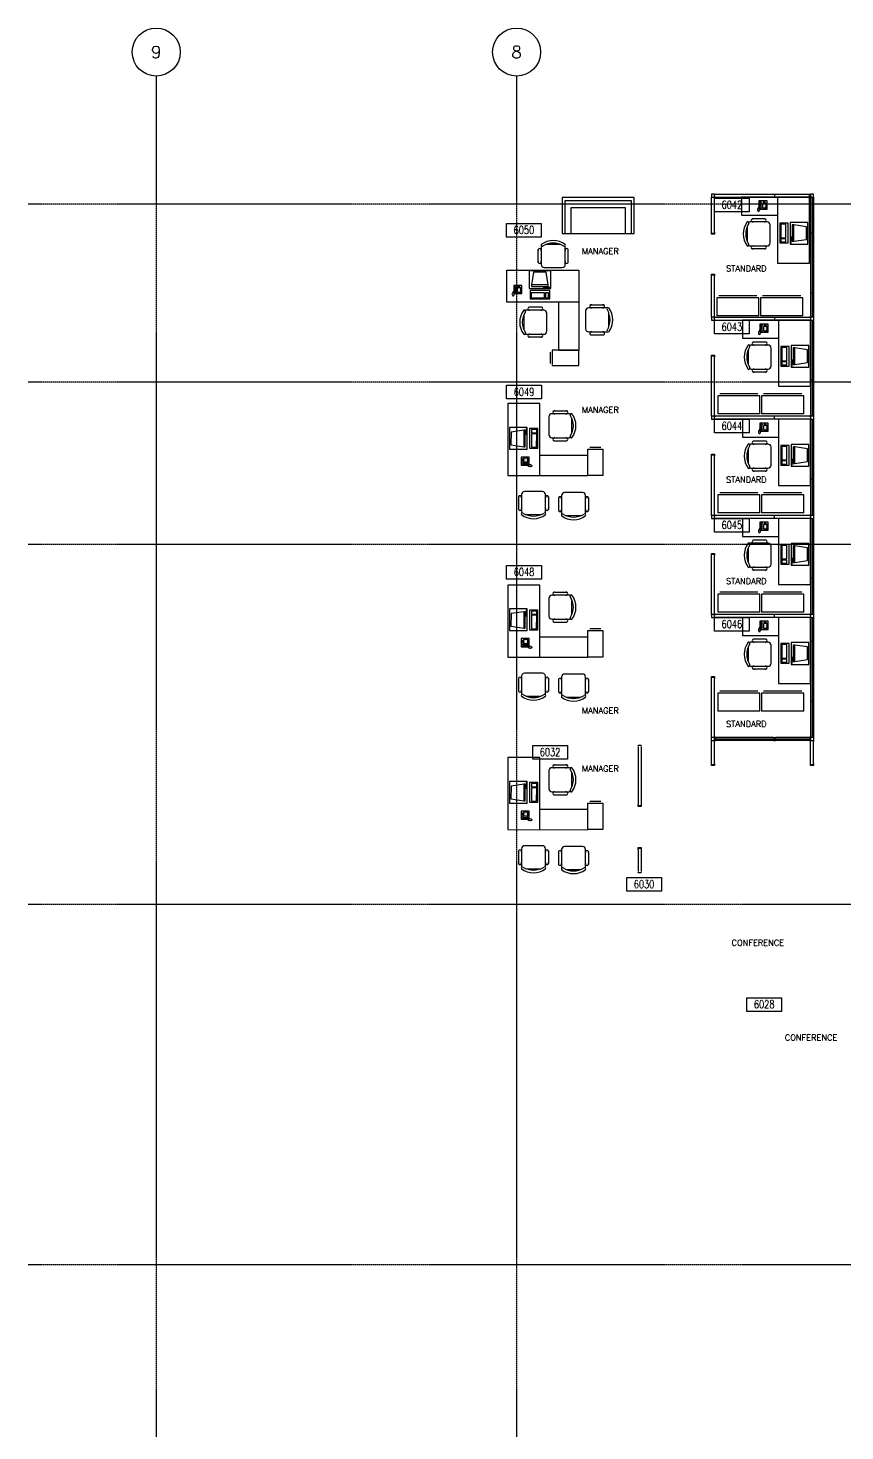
# Model space of a CAD drawing. Header units: inches. Extents: x 736 to 3540, y 736 to 3540.
# Drawn here: x 736 to 1552, y 2138 to 3540 of the extents above; entities that cross this region are included whole.
import ezdxf
from ezdxf.enums import TextEntityAlignment as Align

# ---------------------------------------------------------------- set-up
doc = ezdxf.new("R2010")
doc.units = ezdxf.units.IN
doc.header["$MEASUREMENT"] = 0
doc.linetypes.add('CENTER', pattern=[2, 1.25, -0.25, 0.25, -0.25])
doc.layers.get('0').update_dxf_attribs({"linetype": 'CONTINUOUS'})
for name, color, linetype in [('CHAIRS', 4, 'CONTINUOUS'), ('CPU', 6, 'CONTINUOUS'), ('DESKS', 3, 'CONTINUOUS'), ('GRID-BUBBLE', 2, 'CONTINUOUS'), ('GRID-LINE', 9, 'CENTER'), ('NOTE-EMPLOYEE', 1, 'CONTINUOUS'), ('NOTE-ROOM', 40, 'CONTINUOUS'), ('PANELS', 6, 'CONTINUOUS'), ('PHONES', 4, 'CONTINUOUS')]:
    doc.layers.add(name, color=color, linetype=linetype)
doc.styles.add('ARCHITXT', font='simplex.shx')
doc.styles.add('HL-LD', font='simplex.shx')
doc.styles.add('ROMANS', font='romans', dxfattribs={"width": 0.75, "height": 8})

# ---------------------------------------------------------------- blocks, each defined once
blk = doc.blocks.new('NCL-HL')
blk.add_circle((0, 0), 0.25)
at = {"style": 'HL-LD'}
blk.add_attdef('#', text='', height=0.125, dxfattribs=at).set_placement((0, 0), align=Align.MIDDLE)
blk = doc.blocks.new('RMNUM')
at = {"layer": 'NOTE-ROOM'}
blk.add_lwpolyline([(-16.33354, 6.674702), (18.388073, 6.674702), (18.388073, -6.982766), (-16.33354, -6.982766), (-16.33354, 6.674702)], dxfattribs=at)
at = {"layer": 'NOTE-ROOM', "style": 'ROMANS', "width": 0.75}
blk.add_attdef('NUMBER', text='', height=8, dxfattribs=at).set_placement((1.027267, 0.114097), align=Align.MIDDLE_CENTER)
blk = doc.blocks.new('RECTANG')
for p, q in [((1, 1), (0, 1)), ((0, 1), (0, 0)), ((1, 0), (1, 1)), ((0, 0), (1, 0))]:
    blk.add_line(p, q)
blk = doc.blocks.new('FNPHONE')
for p, q in [((-9.1, 0.2), (-9.7, 0)), ((-8.9, 0.6), (-9.5, 0.4)), ((-8.7, 1), (-9.3, 0.8)), ((-8.5, 1.4), (-9.1, 1.2)), ((-8.3, 1.8), (-8.9, 1.6)), ((-7.1, 0.6), (-7.5, -0.6)), ((-7.3, 6.5), (-7.3, 1.5)), ((-6.3, 6.5), (-6.3, 1.5)), ((-3.9, 4.8), (-3.9, 4.8)), ((-3.9, 3.9), (-3.9, 3.9)), ((-3.9, 3), (-3.9, 3)), ((-3.9, 2), (-3.9, 2)), ((-2.9, 4.8), (-2.9, 4.8)), ((-2.9, 3.9), (-2.9, 3.9)), ((-2.9, 3), (-2.9, 3)), ((-2.9, 2), (-2.9, 2)), ((-2, 4.8), (-2, 4.8)), ((-2, 3.9), (-2, 3.9)), ((-2, 3), (-2, 3)), ((-2, 2), (-2, 2)), ((-9.3, -0.2), (-9.9, -0.4)), ((-9.3, -0.6), (-9.9, -0.8)), ((-9.3, -1), (-9.9, -1.2)), ((-9.3, -1.4), (-9.9, -1.6)), ((-9.1, -1.8), (-9.7, -2)), ((-8.9, -2.2), (-9.5, -2.4)), ((-8.4, -2.5), (-9, -2.7)), ((-7.9, -2), (-8.5, -2.2)), ((-7.7, -1.6), (-8.3, -1.8)), ((-7.5, -1.2), (-8.1, -1.4)), ((-7.3, -0.8), (-7.9, -1))]:
    blk.add_line(p, q)
for centre, start, end in [((-6.8, 6.5), 298.4915, 241.5085), ((-6.8, 1.5), 118.4915, 61.5085)]:
    blk.add_arc(centre, 1.05, start, end)
for p, xscale, yscale, zscale in [((-8.2, 0), 8.20528234483245, 8.104073169521023, 8.20528234483245), ((-4.8, 1.3), 3.75, 4.375, 3.75), ((-4, 6.7), 2.03125, 0.46875, 2.03125)]:
    blk.add_blockref('RECTANG', p, dxfattribs=dict(xscale=xscale, yscale=yscale, zscale=zscale))
blk = doc.blocks.new('DESK3')
for p, q in [((72, 0), (0, 0)), ((0, 0), (0, -80)), ((72, -32), (72, 0)), ((0, -32), (72, -32)), ((20, -80), (20, -32)), ((0, -80), (20, -80))]:
    blk.add_line(p, q)
blk = doc.blocks.new('FC15X27A')
for p, q in [((7.53125, 0), (-7.53125, 0)), ((-7.53125, 0), (-7.53125, -26.5)), ((7.53125, -26.5), (7.53125, 0)), ((-7.53125, -26.5), (7.53125, -26.5)), ((-5.53125, -28.5), (5.53125, -28.5))]:
    blk.add_line(p, q)
blk = doc.blocks.new('CHAIR7')
for p, q in [((5.1, 15), (17.9, 15)), ((0, 9), (0, -9)), ((20, 12), (3, 12)), ((23, -7.4), (23, 7.4)), ((3, -12), (20, -12)), ((5.1, -15), (17.9, -15))]:
    blk.add_line(p, q)
for centre, radius, start, end in [((5.6, 13.5), 1.56, 73.7398, 286.2602), ((17.4, 13.5), 1.56, 253.7398, 106.2602), ((3, 9), 3, 90, 180), ((20, 9), 3, 62.4156, 90), ((22.3, 11.1), 1.1, 53.3099, 212.0274), ((4.8, 0), 19.6, 327.5758, 32.4242), ((7, 0), 20, 323.1301, 36.8699), ((3, -9), 3, 180, 270), ((5.6, -13.5), 1.56, 73.7398, 286.2602), ((17.4, -13.5), 1.56, 253.7398, 106.2602), ((20, -9), 3, 270, 297.5844), ((22.3, -11.1), 1.1, 147.9726, 306.6901)]:
    blk.add_arc(centre, radius, start, end)
blk = doc.blocks.new('IBMAT', base_point=(61, 306))
for p, q in [((75, 307), (75, 306)), ((81, 307), (75, 307)), ((81, 306), (81, 307))]:
    blk.add_line(p, q)
at = {"xscale": 21, "yscale": 17, "zscale": 21}
blk.add_blockref('RECTANG', (61, 306), dxfattribs=at)
blk = doc.blocks.new('KEYBOARD', base_point=(60, 294))
for p, xscale, yscale, zscale in [((60, 294), 19, 8, 19), ((61, 295), 13, 5, 13), ((75, 295), 3, 5, 3)]:
    blk.add_blockref('RECTANG', p, dxfattribs=dict(xscale=xscale, yscale=yscale, zscale=zscale))
blk = doc.blocks.new('COMPUTER')
for p, q in [((-6.6, 16.2), (-8.5, 3.5)), ((6.1, 16.2), (-6.6, 16.2)), ((8, 3.5), (6.1, 16.2)), ((-8.5, 3.5), (-8.5, 2)), ((8, 3.5), (-8.5, 3.5)), ((-8.5, 2), (8, 2)), ((8, 2), (8, 3.5))]:
    blk.add_line(p, q)
at = {"xscale": 1.033846153846154, "yscale": 1.033846153846154, "zscale": 1.033846153846154}
for name, p in [('IBMAT', (-10.9, 0)), ('KEYBOARD', (-10, -10.5))]:
    blk.add_blockref(name, p, dxfattribs=at)
blk = doc.blocks.new('FC42X18D')
for p, q in [((-21, 0), (-21, -18)), ((-21, 0), (21, 0)), ((21, -18), (21, 0)), ((-21, -18), (21, -18)), ((-19, -20), (19, -20))]:
    blk.add_line(p, q)
blk = doc.blocks.new('DESK2')
for p, q in [((33, 0), (-33, 0)), ((-33, 0), (-33, -68)), ((33, -32), (33, 0)), ((-33, -32), (33, -32)), ((-15, -68), (-15, -32)), ((-33, -68), (-15, -68))]:
    blk.add_line(p, q)
blk = doc.blocks.new('SOFA2')
for p, q in [((-36, 0), (-36, -36)), ((36, 0), (-36, 0)), ((36, -36), (36, 0)), ((-33, -36), (-33, -3)), ((-33, -3), (33, -3)), ((-27, -36), (-27, -10)), ((-27, -10), (27, -10)), ((27, -10), (27, -36)), ((33, -3), (33, -36)), ((-36, -36), (36, -36))]:
    blk.add_line(p, q)

msp = doc.modelspace()

# ---------------------------------------------------------------- linework, layer by layer
at = {"layer": 'GRID-LINE'}
for p, q in [((864, 3492), (864, 736)), ((1224, 3492), (1224, 736)), ((1224, 3492), (1224, 736)), ((3492, 3364), (736, 3364)), ((3492, 3186), (736, 3186)), ((3492, 3024), (736, 3024)), ((3492, 2664), (736, 2664)), ((3492, 2304), (736, 2304))]:
    msp.add_line(p, q, dxfattribs=at)
at = {"layer": 'PANELS', "linetype": 'Continuous'}
for p, q in [((1480.6, 3374), (1482.6, 3374)), ((1480.6, 3371), (1482.6, 3371)), ((1481.6, 3374), (1481.6, 3371)), ((1517.6, 3374), (1517.6, 3371))]:
    msp.add_line(p, q, dxfattribs=at)
for points in [[(1421.6, 3374), (1418.6, 3374), (1418.6, 3371)], [(1418.6, 3370), (1418.6, 3371), (1421.6, 3371), (1421.6, 3370)], [(1418.6, 3336), (1418.6, 3370)], [(1422.6, 3371), (1421.6, 3371), (1421.6, 3374), (1422.6, 3374)], [(1421.6, 3336), (1421.6, 3370)], [(1422.6, 3374), (1480.6, 3374)], [(1422.6, 3371), (1480.6, 3371)], [(1482.6, 3374), (1516.6, 3374)], [(1482.6, 3371), (1516.6, 3371)], [(1518.6, 3371), (1517.6, 3371), (1516.6, 3371), (1516.6, 3374), (1518.6, 3374)], [(1516.6, 3374), (1517.6, 3374), (1517.6, 3371), (1516.6, 3371)], [(1520.6, 3371), (1520.6, 3374), (1517.6, 3374)], [(1517.6, 3370), (1517.6, 3371), (1520.6, 3371), (1520.6, 3370)], [(1517.6, 3370), (1517.6, 3336)], [(1519.1, 3371), (1519.1, 3335)], [(1520.6, 3370), (1520.6, 3336)], [(1421.6, 3336), (1421.6, 3335), (1421.6, 3334), (1418.6, 3334), (1418.6, 3336)], [(1418.6, 3335), (1421.6, 3335)], [(1517.6, 3336), (1517.6, 3334)], [(1520.6, 3335), (1517.6, 3335)], [(1517.6, 3334), (1517.6, 3276)], [(1519.1, 3335), (1519.1, 3275)], [(1520.6, 3336), (1520.6, 3334)], [(1520.6, 3334), (1520.6, 3276)], [(1418.6, 3292), (1418.6, 3293), (1418.6, 3294), (1421.6, 3294), (1421.6, 3292)], [(1421.6, 3293), (1418.6, 3293)], [(1418.6, 3252), (1418.6, 3292)], [(1421.6, 3252), (1421.6, 3292)], [(1517.6, 3276), (1517.6, 3274)], [(1520.6, 3275), (1517.6, 3275)], [(1517.6, 3274), (1517.6, 3252)], [(1519.1, 3275), (1519.1, 3251)], [(1520.6, 3276), (1520.6, 3274)], [(1520.6, 3274), (1520.6, 3252)], [(1421.6, 3252), (1421.6, 3251), (1418.6, 3251), (1418.6, 3252)], [(1418.6, 3251), (1418.6, 3248), (1421.6, 3248)], [(1422.6, 3248), (1421.6, 3248), (1421.6, 3251), (1422.6, 3251)], [(1422.6, 3251), (1480.6, 3251)], [(1422.6, 3248), (1480.6, 3248)], [(1480.6, 3251), (1482.6, 3251)], [(1480.6, 3248), (1482.6, 3248)], [(1481.6, 3251), (1481.6, 3248)], [(1482.6, 3251), (1516.6, 3251)], [(1482.6, 3248), (1516.6, 3248)], [(1516.6, 3251), (1517.6, 3251), (1517.6, 3248), (1516.6, 3248)], [(1520.6, 3252), (1520.6, 3251), (1517.6, 3251), (1517.6, 3252)], [(1517.6, 3247), (1517.6, 3248), (1520.6, 3248), (1520.6, 3247)], [(1517.6, 3247), (1517.6, 3189)], [(1519.1, 3248), (1519.1, 3188)], [(1520.6, 3251), (1520.6, 3248)], [(1520.6, 3247), (1520.6, 3189)], [(1418.6, 3211), (1418.6, 3212), (1418.6, 3213), (1421.6, 3213), (1421.6, 3211)], [(1421.6, 3212), (1418.6, 3212)], [(1418.6, 3153), (1418.6, 3211)], [(1421.6, 3153), (1421.6, 3211)], [(1517.6, 3189), (1517.6, 3187)], [(1520.6, 3188), (1517.6, 3188)], [(1517.6, 3187), (1517.6, 3153)], [(1519.1, 3188), (1519.1, 3152)], [(1520.6, 3189), (1520.6, 3187)], [(1520.6, 3187), (1520.6, 3153)], [(1421.6, 3153), (1421.6, 3152), (1418.6, 3152), (1418.6, 3153)], [(1418.6, 3152), (1418.6, 3149), (1421.6, 3149)], [(1422.6, 3149), (1421.6, 3149), (1421.6, 3152), (1422.6, 3152)], [(1480.6, 3152), (1422.6, 3152)], [(1480.6, 3149), (1422.6, 3149)], [(1482.6, 3152), (1480.6, 3152)], [(1482.6, 3149), (1480.6, 3149)], [(1481.6, 3149), (1481.6, 3152)], [(1516.6, 3152), (1482.6, 3152)], [(1516.6, 3149), (1482.6, 3149)], [(1516.6, 3152), (1517.6, 3152), (1517.6, 3149), (1516.6, 3149)], [(1520.6, 3153), (1520.6, 3152), (1517.6, 3152), (1517.6, 3153)], [(1517.6, 3148), (1517.6, 3149), (1520.6, 3149), (1520.6, 3148)], [(1517.6, 3148), (1517.6, 3090)], [(1519.1, 3149), (1519.1, 3089)], [(1520.6, 3152), (1520.6, 3149)], [(1520.6, 3148), (1520.6, 3090)], [(1418.6, 3112), (1418.6, 3113), (1418.6, 3114), (1421.6, 3114), (1421.6, 3112)], [(1421.6, 3113), (1418.6, 3113)], [(1418.6, 3054), (1418.6, 3112)], [(1421.6, 3054), (1421.6, 3112)], [(1517.6, 3090), (1517.6, 3088)], [(1520.6, 3089), (1517.6, 3089)], [(1517.6, 3088), (1517.6, 3054)], [(1519.1, 3089), (1519.1, 3053)], [(1520.6, 3090), (1520.6, 3088)], [(1520.6, 3088), (1520.6, 3054)], [(1421.6, 3054), (1421.6, 3053), (1418.6, 3053), (1418.6, 3054)], [(1418.6, 3053), (1418.6, 3050), (1421.6, 3050)], [(1422.6, 3050), (1421.6, 3050), (1421.6, 3053), (1422.6, 3053)], [(1480.6, 3053), (1422.6, 3053)], [(1480.6, 3050), (1422.6, 3050)], [(1482.6, 3053), (1480.6, 3053)], [(1482.6, 3050), (1480.6, 3050)], [(1481.6, 3050), (1481.6, 3053)], [(1516.6, 3053), (1482.6, 3053)], [(1516.6, 3050), (1482.6, 3050)], [(1516.6, 3053), (1517.6, 3053), (1517.6, 3050), (1516.6, 3050)], [(1520.6, 3054), (1520.6, 3053), (1517.6, 3053), (1517.6, 3054)], [(1517.6, 3049), (1517.6, 3050), (1520.6, 3050), (1520.6, 3049)], [(1517.6, 3049), (1517.6, 2991)], [(1519.1, 3050), (1519.1, 2990)], [(1520.6, 3053), (1520.6, 3050)], [(1520.6, 3049), (1520.6, 2991)], [(1418.6, 3013), (1418.6, 3014), (1418.6, 3015), (1421.6, 3015), (1421.6, 3013)], [(1421.6, 3014), (1418.6, 3014)], [(1418.6, 2955), (1418.6, 3013)], [(1421.6, 2955), (1421.6, 3013)], [(1517.6, 2991), (1517.6, 2989)], [(1520.6, 2990), (1517.6, 2990)], [(1517.6, 2989), (1517.6, 2955)], [(1519.1, 2990), (1519.1, 2954)], [(1520.6, 2991), (1520.6, 2989)], [(1520.6, 2989), (1520.6, 2955)], [(1421.6, 2955), (1421.6, 2954), (1418.6, 2954), (1418.6, 2955)], [(1418.6, 2954), (1418.6, 2951), (1421.6, 2951)], [(1422.6, 2951), (1421.6, 2951), (1421.6, 2954), (1422.6, 2954)], [(1480.6, 2954), (1422.6, 2954)], [(1480.6, 2951), (1422.6, 2951)], [(1482.6, 2954), (1480.6, 2954)], [(1482.6, 2951), (1480.6, 2951)], [(1481.6, 2951), (1481.6, 2954)], [(1516.6, 2954), (1482.6, 2954)], [(1516.6, 2951), (1482.6, 2951)], [(1516.6, 2954), (1517.6, 2954), (1517.6, 2951), (1516.6, 2951)], [(1520.6, 2955), (1520.6, 2954), (1517.6, 2954), (1517.6, 2955)], [(1517.6, 2950), (1517.6, 2951), (1520.6, 2951), (1520.6, 2950)], [(1517.6, 2950), (1517.6, 2928)], [(1519.1, 2951), (1519.1, 2927)], [(1520.6, 2954), (1520.6, 2951)], [(1520.6, 2950), (1520.6, 2928)], [(1517.6, 2928), (1517.6, 2926)], [(1520.6, 2927), (1517.6, 2927)], [(1517.6, 2926), (1517.6, 2868)], [(1519.1, 2927), (1519.1, 2867)], [(1520.6, 2928), (1520.6, 2926)], [(1520.6, 2926), (1520.6, 2868)], [(1418.6, 2890), (1418.6, 2891), (1418.6, 2892), (1421.6, 2892), (1421.6, 2890)], [(1421.6, 2891), (1418.6, 2891)], [(1418.6, 2832), (1418.6, 2890)], [(1421.6, 2832), (1421.6, 2890)], [(1517.6, 2868), (1517.6, 2866)], [(1520.6, 2867), (1517.6, 2867)], [(1517.6, 2866), (1517.6, 2832)], [(1519.1, 2867), (1519.1, 2831)], [(1520.6, 2868), (1520.6, 2866)], [(1520.6, 2866), (1520.6, 2832)], [(1348.5, 2823), (1345.5, 2823), (1345.5, 2823.2), (1348.5, 2823.2), (1348.5, 2823)], [(1345.5, 2822), (1345.5, 2764)], [(1348.5, 2822), (1348.5, 2764)], [(1421.6, 2832), (1421.6, 2831), (1418.6, 2831), (1418.6, 2832)], [(1418.6, 2828), (1418.6, 2831)], [(1418.6, 2827), (1418.6, 2828), (1421.6, 2828), (1421.6, 2827)], [(1418.6, 2805), (1418.6, 2827)], [(1422.6, 2828), (1421.6, 2828), (1421.6, 2831), (1422.6, 2831)], [(1481.6, 2829.5), (1421.6, 2829.5)], [(1421.6, 2805), (1421.6, 2827)], [(1480.6, 2831), (1422.6, 2831)], [(1480.6, 2828), (1422.6, 2828)], [(1480.6, 2831), (1482.6, 2831)], [(1480.6, 2828), (1482.6, 2828)], [(1481.6, 2831), (1481.6, 2828)], [(1517.6, 2829.5), (1481.6, 2829.5)], [(1516.6, 2831), (1482.6, 2831)], [(1516.6, 2828), (1482.6, 2828)], [(1516.6, 2831), (1517.6, 2831), (1517.6, 2828), (1516.6, 2828)], [(1520.6, 2832), (1520.6, 2831), (1517.6, 2831), (1517.6, 2832)], [(1517.6, 2827), (1517.6, 2828), (1520.6, 2828), (1520.6, 2827)], [(1517.6, 2805), (1517.6, 2827)], [(1520.6, 2831), (1520.6, 2828)], [(1520.6, 2805), (1520.6, 2827)], [(1421.6, 2805), (1421.6, 2804), (1421.6, 2803), (1418.6, 2803), (1418.6, 2805)], [(1520.6, 2805), (1520.6, 2804), (1520.6, 2803), (1517.6, 2803), (1517.6, 2805)], [(1418.6, 2804), (1421.6, 2804)], [(1517.6, 2804), (1520.6, 2804)], [(1348.5, 2764), (1348.5, 2763), (1348.5, 2762), (1345.5, 2762), (1345.5, 2764)], [(1345.5, 2763), (1348.5, 2763)], [(1345.4, 2719.1), (1345.4, 2720.1), (1345.4, 2721.1), (1348.4, 2721.1), (1348.4, 2719.1)], [(1348.4, 2720.1), (1345.4, 2720.1)], [(1345.4, 2719.1), (1345.4, 2697.1)], [(1348.4, 2719.1), (1348.4, 2697.1)], [(1345.4, 2696.1), (1348.4, 2696.1), (1348.4, 2695.9), (1345.4, 2695.9), (1345.4, 2696.1)]]:
    msp.add_lwpolyline(points, dxfattribs=at)

# ---------------------------------------------------------------- block references
at = {"layer": 'CHAIRS', "lineweight": -3}
for p, rotation in [((1477.3, 3334.2), 180), ((1260.6, 3300.7), 90), ((1254.1, 3246), 180), ((1478.3, 3211.2), 180), ((1478.3, 3112.2), 180), ((1240.9, 3076.7), 270), ((1280.9, 3075.7), 270), ((1478.3, 3013.2), 180), ((1478.3, 2914.2), 180), ((1240.9, 2895.3), 270), ((1280.9, 2894.4), 270), ((1240.9, 2722.9), 270), ((1280.9, 2722), 270)]:
    msp.add_blockref('CHAIR7', p, dxfattribs=dict(at, rotation=rotation))
for p in [(1293, 3248.4), (1256.3, 3142.6), (1256.3, 2961.2), (1256.3, 2788.8)]:
    msp.add_blockref('CHAIR7', p, dxfattribs=at)
at = {"layer": 'CPU', "lineweight": -3}
for p, rotation in [((1497.4, 3334.9), 270), ((1498.4, 3211.9), 270), ((1234.6, 3130.1), 89.84054487573727), ((1498.4, 3112.9), 270), ((1498.4, 3013.9), 270), ((1234.6, 2948.7), 89.84054487573727), ((1498.4, 2914.9), 270), ((1234.6, 2776.3), 89.84054487573727)]:
    msp.add_blockref('COMPUTER', p, dxfattribs=dict(at, rotation=rotation))
msp.add_blockref('COMPUTER', (1247.4, 3279.8), dxfattribs=at)
at = {"layer": 'DESKS', "lineweight": -3}
msp.add_blockref('SOFA2', (1305.4, 3370.6), dxfattribs=at)
for name, p, rotation in [('DESK2', (1516.6, 3338), 270), ('FC42X18D', (1445.1, 3252.5), 180), ('FC42X18D', (1488.8, 3252.5), 180), ('DESK2', (1517.6, 3215), 270), ('FC15X27A', (1286.1, 3210.4), 270), ('FC42X18D', (1446.1, 3154.4), 180), ('FC42X18D', (1489.8, 3154.4), 180), ('DESK3', (1215.1, 3092.7), 89.99502997387958), ('DESK2', (1517.6, 3116), 270), ('FC42X18D', (1446.1, 3055.4), 180), ('FC42X18D', (1489.8, 3055.4), 180), ('DESK2', (1517.6, 3017), 270), ('DESK3', (1215.1, 2911.3), 89.99502997387958), ('FC42X18D', (1446.1, 2956.4), 180), ('FC42X18D', (1489.8, 2956.4), 180), ('DESK2', (1517.6, 2918), 270), ('FC42X18D', (1446.1, 2857.4), 180), ('FC42X18D', (1489.8, 2857.4), 180), ('DESK3', (1215.1, 2738.9), 89.99502997387958)]:
    msp.add_blockref(name, p, dxfattribs=dict(at, rotation=rotation))
at = {"layer": 'DESKS', "lineweight": -3, "xscale": -1}
for name, p, rotation in [('DESK3', (1286.1, 3297.9), 359.9950299738794), ('FC15X27A', (1302.6, 3092.7), 180), ('FC15X27A', (1302.6, 2911.3), 180), ('FC15X27A', (1302.6, 2738.9), 180)]:
    msp.add_blockref(name, p, dxfattribs=dict(at, rotation=rotation))
at = {"layer": 'GRID-BUBBLE', "xscale": 96, "yscale": 96, "zscale": 96}
for p, values in [((864, 3516), {'#': '9'}), ((1224, 3516), {'#': '8'})]:
    msp.add_blockref('NCL-HL', p, dxfattribs=at).add_auto_attribs(values)
at = {"layer": 'NOTE-ROOM', "lineweight": -3}
msp.add_blockref('RMNUM', (1438, 3363.3), dxfattribs=at).add_auto_attribs({'NUMBER': '6042'})
at = {"layer": 'NOTE-ROOM'}
for p, values in [((1230.3, 3338.1), {'NUMBER': '6050'}), ((1438, 3241.3), {'NUMBER': '6043'}), ((1230.4, 3176.3), {'NUMBER': '6049'}), ((1438, 3142.3), {'NUMBER': '6044'}), ((1438, 3043.3), {'NUMBER': '6045'}), ((1230.4, 2996.3), {'NUMBER': '6048'}), ((1438, 2944.3), {'NUMBER': '6046'}), ((1256.4, 2816.3), {'NUMBER': '6032'}), ((1350.3, 2684.3), {'NUMBER': '6030'}), ((1470.3, 2564.3), {'NUMBER': '6028'})]:
    msp.add_blockref('RMNUM', p, dxfattribs=at).add_auto_attribs(values)
at = {"layer": 'PHONES', "lineweight": -3}
for p in [(1474.3, 3359.1), (1229.3, 3274.7), (1475.3, 3236.1), (1475.3, 3137.1), (1475.3, 3038.1), (1475.3, 2939.1)]:
    msp.add_blockref('FNPHONE', p, dxfattribs=at)
at = {"layer": 'PHONES', "lineweight": -3, "rotation": 90}
for p in [(1236.6, 3111.3), (1236.6, 2929.9), (1236.6, 2757.5)]:
    msp.add_blockref('FNPHONE', p, dxfattribs=at)

# ---------------------------------------------------------------- texts
at = {"layer": 'NOTE-EMPLOYEE', "lineweight": -3, "char_height": 6, "width": 31.914, "attachment_point": 1, "style": 'ARCHITXT'}
for s, insert in [('MANAGER', (1289.3, 3320.1)), ('STANDARD', (1433.3, 3302.7)), ('MANAGER', (1289.3, 3161.5)), ('STANDARD', (1433.3, 3091.7)), ('STANDARD', (1433.3, 2990.3)), ('MANAGER', (1289.3, 2860.9)), ('STANDARD', (1433.3, 2847.5)), ('MANAGER', (1289.3, 2802.9)), ('CONFERENCE', (1438.8, 2628.9)), ('CONFERENCE', (1492, 2534.1))]:
    msp.add_mtext(s, dxfattribs=dict(at, insert=insert))

doc.saveas('drawing.dxf')
